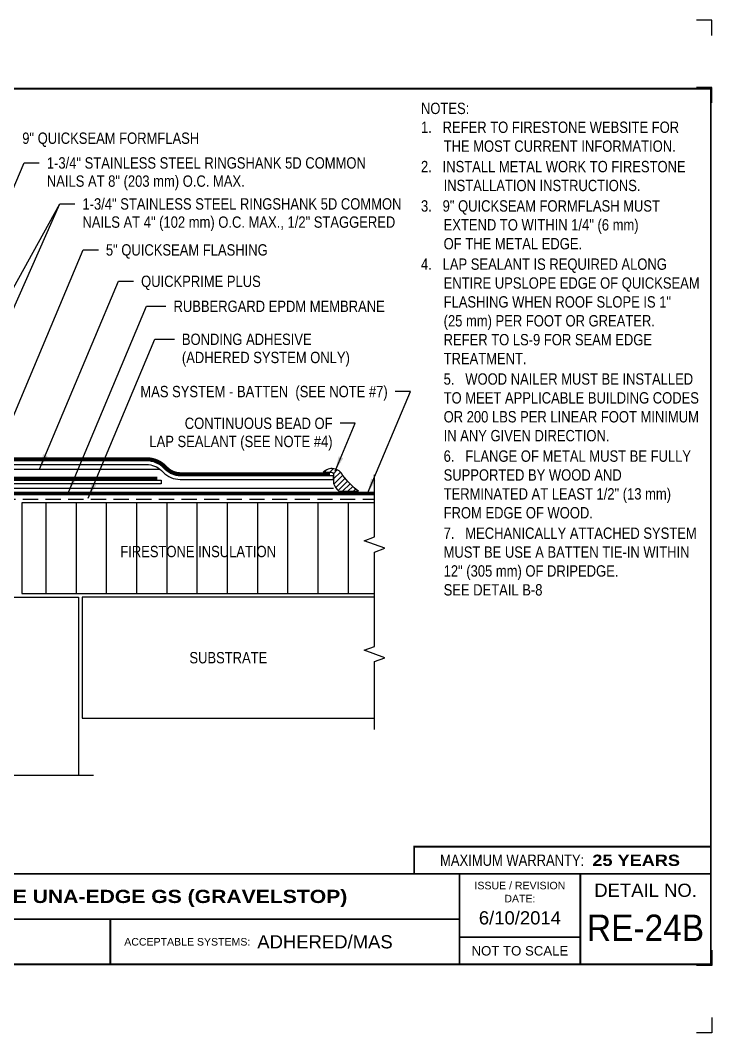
# Model space of a CAD drawing. Header units: inches. Extents: x 165.4 to 185.5, y -49.1 to -32.3.
# Drawn here: x 174.03 to 185.48, y -49.11 to -32.35 of the extents above; entities that cross this region are included whole.
import ezdxf
from ezdxf.enums import TextEntityAlignment as Align

# ---------------------------------------------------------------- set-up
doc = ezdxf.new("R2010")
doc.units = ezdxf.units.IN
doc.header["$MEASUREMENT"] = 0
doc.linetypes.add('HIDDEN', pattern=[0.375, 0.25, -0.125])
doc.layers.get('0').update_dxf_attribs({"linetype": 'CONTINUOUS'})
doc.layers.get('DEFPOINTS').update_dxf_attribs({"linetype": 'CONTINUOUS'})
for name, color, linetype in [('FSBP-ADHESIVE', 1, 'HIDDEN'), ('FSBP-ANNO-NOTE', 7, 'CONTINUOUS'), ('FSBP-INSULATION', 7, 'CONTINUOUS'), ('FSBP-MEMBRANE', 7, 'CONTINUOUS'), ('FSBP-SEALANTS', 1, 'CONTINUOUS'), ('FSBP-SUBSTRATE-GENERIC', 9, 'CONTINUOUS'), ('FSBP-TTLB', 7, 'CONTINUOUS'), ('FSBP-TTLB-BORDER', 7, 'CONTINUOUS'), ('FSBP-TTLB-TEXT', 7, 'CONTINUOUS'), ('FSBP-WALL-CURB', 9, 'CONTINUOUS')]:
    doc.layers.add(name, color=color, linetype=linetype)
doc.styles.add('FSBP_ARIAL', font='arial.ttf')
doc.styles.add('FSBP_ARIAL_BOLD', font='')
doc.styles.add('FSBP_ARIAL_NAR', font='ARIALN.TTF')
doc.styles.get('FSBP_ARIAL_BOLD').set_extended_font_data('Arial Black')
doc.linetypes.add('ZIGZAG', pattern='A,0.0001,-0.2,[131,ltypeshp.shx,S=0.2,R=0,X=-0.2,Y=0],-0.4,[131,ltypeshp.shx,S=0.2,R=180,X=0.2,Y=0],-0.2', length=0.8001)
doc.dimstyles.new('FSBP-LEADER', dxfattribs={"dimtxt": 0.1875, "dimasz": 0.25, "dimexe": 0.0625, "dimexo": 0.125, "dimgap": 0.125, "dimtad": 0, "dimtih": 1, "dimtoh": 1, "dimdec": 4, "dimzin": 0, "dimdsep": 46, "dimlunit": 4, "dimtxsty": 'FSBP_ARIAL_NAR', "dimcen": 0.09375, "dimclrd": 256, "dimclre": 256, "dimclrt": 256, "dimadec": 0, "dimazin": 0, "dimtfac": 1, "dimtdec": 4, "dimtofl": 0, "dimtmove": 0, "dimatfit": 3, "dimfxl": 1, "dimtolj": 1, "dimtzin": 0, "dimlwd": -1, "dimlwe": -1, "dimarcsym": 0})

# ---------------------------------------------------------------- blocks, each defined once
blk = doc.blocks.new('TTLB-EPDM_1')
at = {"layer": 'DEFPOINTS', "linetype": 'Continuous', "ltscale": 1.75}
for points in [[(20.01562500000003, 13.88083333333333), (20.01562500000003, 14.13083333333333), (19.76562500000003, 14.13083333333333)], [(20.01562500000003, -2.380833333333342), (20.01562500000003, -2.630833333333342), (19.76562500000003, -2.630833333333342)]]:
    blk.add_lwpolyline(points, dxfattribs=at)
at = {"layer": 'DEFPOINTS', "color": 1}
for points in [[(20.015625, 12.765625), (20.015625, 13.015625), (19.765625, 13.015625)], [(20.015625, -1.265625), (20.015625, -1.515625), (19.765625, -1.515625)]]:
    blk.add_lwpolyline(points, dxfattribs=at)
at = {"layer": 'FSBP-TTLB', "const_width": 0.03125}
blk.add_lwpolyline([(15.09028770518938, 0), (20, 0), (20, 0.4512598240669945), (15.09028770518938, 0.4512598240669945)], close=True, dxfattribs=at)
for points in [[(0, 0), (0, -1.5), (20, -1.5), (20, 0), (0, 0)], [(15.84028770518938, 0), (15.84028770518938, -1.5)], [(17.84110496735593, 0), (17.84110496735593, -1.5)], [(20, 0), (20, -1.5)], [(4.825208527206769, -0.75), (15.84028770518938, -0.75)], [(15.84028770518938, -1.048740175933006), (17.84110496735593, -1.048740175933006)]]:
    blk.add_lwpolyline(points, dxfattribs=at)
at = {"layer": 'FSBP-TTLB-BORDER', "const_width": 0.03125}
blk.add_lwpolyline([(20, 0), (20, 13), (0, 13), (0, 0)], dxfattribs=at)
at = {"layer": 'FSBP-TTLB-TEXT', "const_width": 0.03125}
blk.add_lwpolyline([(10.06152282927678, -0.75), (10.06152282927678, -1.5)], dxfattribs=at)
at = {"layer": 'FSBP-TTLB-TEXT', "style": 'FSBP_ARIAL_NAR'}
blk.add_text('MAXIMUM WARRANTY:', height=0.1875, dxfattribs=at).set_placement((17.90516569312837, 0.2256299120335257), align=Align.MIDDLE_RIGHT)
at = {"layer": 'FSBP-TTLB-TEXT', "style": 'FSBP_ARIAL'}
for s, height, p in [('ISSUE / REVISION', 0.125, (16.84069633627263, -0.1938496373466023)), ('DETAIL NO.', 0.21875, (18.92055248367797, -0.2724398367368792)), ('DATE:', 0.125, (16.84069633627263, -0.409973105348854)), ('NOT TO SCALE', 0.15625, (16.84069633627263, -1.274370087966503))]:
    blk.add_text(s, height=height, dxfattribs=at).set_placement(p, align=Align.MIDDLE_CENTER)
blk.add_text('ACCEPTABLE SYSTEMS:', height=0.125, dxfattribs=at).set_placement((10.29281281591562, -1.125), align=Align.MIDDLE_LEFT)
at = {"layer": 'FSBP-TTLB-TEXT'}
for tag, height, style, p in [('MAXIMUM_WARRANTY', 0.1875, 'FSBP_ARIAL_BOLD', (18.03987100774941, 0.2240244307510579)), ('ACCPT_SYSTEMS', 0.21875, 'FSBP_ARIAL', (12.49438170418193, -1.125))]:
    blk.add_attdef(tag, text='', height=height, dxfattribs=dict(at, style=style)).set_placement(p, align=Align.MIDDLE_LEFT)
for tag, height, style, p in [('DETAIL_DESCP_LINE_1', 0.21875, 'FSBP_ARIAL_BOLD', (10.33118450231211, -0.3736318192489421)), ('ISSUE_REV_DATE', 0.21875, 'FSBP_ARIAL', (16.84069633627263, -0.7282559425942452)), ('DETAIL_NUMBER', 0.4375, 'FSBP_ARIAL', (18.91941590748775, -0.8931630692489421))]:
    blk.add_attdef(tag, text='', height=height, dxfattribs=dict(at, style=style)).set_placement(p, align=Align.MIDDLE_CENTER)

msp = doc.modelspace()

# ---------------------------------------------------------------- hatches: boundary and pattern name
at = {"layer": 'FSBP-INSULATION'}
h = msp.add_hatch(dxfattribs=at)
h.set_pattern_fill('LINE', color=256, scale=4, angle=90, style=0)
h.set_pattern_definition([(90, (86.4638576494371, -35.64911692809381), (-0.5, 3.061515884555943e-17), [])])
h.paths.add_polyline_path([(179.8954806490611, -41.83681009315325), (179.895480649061, -41.08681009315323), (179.7237633103451, -41.02431009315325), (179.895480649061, -40.96181009315326), (179.8954806490611, -40.33681009315325), (174.0612128187302, -40.33681009315325), (174.0612128187302, -41.83681009315325)])
h.paths.add_polyline_path([(175.6410023444004, -41.28695078210277), (178.3156911233908, -41.28695078210277), (178.3156911233908, -40.99591650515871), (175.6410023444004, -40.99591650515871)], flags=24)
at = {"layer": 'FSBP-SEALANTS'}
h = msp.add_hatch(dxfattribs=at)
h.set_pattern_fill('ANSI31', color=256, scale=0.5, style=0)
h.set_pattern_definition([(45, (68.37733770107721, -36.05525609180409), (-0.04419417382415922, 0.04419417382415922), [])])
edge = h.paths.add_edge_path()
edge.add_arc((179.1794296444922, -39.87000113070928), 0.0416666666666714, 9.777068044058979e-12, 90, ccw=False)
edge.add_line((179.2210963111589, -39.87000113070928), (179.2210963111589, -40.01414430410352))
edge.add_arc((179.5036945468929, -39.9197523768887), 0.297945630549081, 198.4700702498158, 228.9237865523729)
edge.add_line((179.3079256923344, -40.14435459047558), (179.6304903380884, -40.14435459047558))
edge.add_arc((180.457988069699, -39.08405012731524), 1.344989981530899, 216.3237333162486, 232.030309438492, ccw=False)
edge.add_arc((179.1905443184298, -39.97657516628105), 0.2072866481197881, 27.53427878744802, 134.3446425460253)
edge.add_line((179.0456566078102, -39.82833446404261), (179.1794296444922, -39.82833446404261))

# ---------------------------------------------------------------- linework, layer by layer
at = {"layer": 'FSBP-ADHESIVE', "linetype": 'ZIGZAG', "ltscale": 0.17}
for p, q in [((173.3836731315262, -39.77596844547016), (176.348838309067, -39.77596844547016)), ((173.2459957681256, -40.09145584346258), (179.2210963111597, -40.09145584346118))]:
    msp.add_line(p, q, dxfattribs=at)
at = {"layer": 'FSBP-ADHESIVE', "linetype": 'HIDDEN'}
msp.add_line((172.5788218751921, -40.27431009315325), (179.8954806490611, -40.27431009315325), dxfattribs=at)
at = {"layer": 'FSBP-INSULATION', "linetype": 'Continuous'}
msp.add_lwpolyline([(179.8954806490611, -41.77583606157561), (179.895480649061, -41.15083606157561), (180.067197987777, -41.08833606157561), (179.7237633103451, -40.96333606157561), (179.895480649061, -40.90083606157561), (179.8954806490611, -39.86958606157561)], dxfattribs=at)
at = {"layer": 'FSBP-INSULATION'}
msp.add_lwpolyline([(179.8954806490611, -40.33681009315325), (174.0612128187302, -40.33681009315325), (174.0612128187302, -41.83681009315325), (179.8954806490611, -41.83681009315325)], dxfattribs=at)
at = {"layer": 'FSBP-MEMBRANE', "linetype": 'Continuous'}
for points, format in [([(179.1585963111596, -39.85833446404261, 0.06, 0.06, 0), (176.683267726853, -39.85833446404258, 0.06, 0.06, -0.198912367379657), (176.4605290907792, -39.76607310011634, 0.06, 0.06, 0), (176.4326990048893, -39.73824301422645, 0.06, 0.06, 0.1989123673796558), (176.1251075550732, -39.6108344640426, 0.06, 0.06, 0), (173.3670491587189, -39.61083446404259, 0.06, 0.06, -0.1989123673797552), (173.3210872179417, -39.59179640481971, 0.06, 0.06, 0), (173.3143105226451, -39.5850197095231, 0.06, 0.06, 0.1989123673796828), (173.1834957681256, -39.5308344640426, 0.06, 0.06, 0), (172.4296755238604, -39.53083446404259, 0.06, 0.06, 0), (172.037132048048, -39.53083446404259, 0.06, 0.06, 0.1989123673796205), (171.7295405982318, -39.65824301422642, 0.06, 0.06, 0), (171.7017105123419, -39.68607310011637, 0.06, 0.06, -0.1989123673796091), (171.4789718762681, -39.77833446404261, 0.06, 0.06, 0), (171.4025376420267, -39.77833446404261, 0.06, 0.06, 0), (171.1690423796009, -39.77833446404258, 0, 0, 0)], "xyseb"), ([(172.4296755238604, -39.62083446404259), (173.1834957681256, -39.62083446404259, -0.1989123673797157), (173.2506709123384, -39.64865931982988), (173.257447607635, -39.65543601512649, 0.19891236737969), (173.3670491587189, -39.70083446404259), (176.1251075550732, -39.70083446404259, -0.1989123673796599), (176.3690593945825, -39.80188262453323), (176.3968894804724, -39.82971271042315, 0.1989123673796594), (176.683267726853, -39.94833446404259), (179.2210963111596, -39.94833446404262), (179.2210963111597, -39.88833446404262), (176.683267726853, -39.88833446404259, -0.1989123673796472), (176.4393158873436, -39.78728630355195), (176.4114858014537, -39.75945621766204, 0.1989123673796559), (176.1251075550732, -39.64083446404259), (173.3670491587189, -39.64083446404259, -0.1989123673797181), (173.2998740145061, -39.6130096082553), (173.2930973192096, -39.6062329129587, 0.1989123673796886), (173.1834957681256, -39.56083446404259), (172.4296755238604, -39.56083446404259)], "xyb")]:
    msp.add_lwpolyline(points, format=format, dxfattribs=at)
at = {"layer": 'FSBP-MEMBRANE'}
msp.add_lwpolyline([(171.8057937299607, -39.80132315964051), (173.1230980550667, -39.80132315964051, -0.1720137752385181), (173.3645151875405, -39.8960272640403, 0.1702806065094326), (173.5294730612771, -39.96137948246377), (176.3664534729439, -39.96137948246377), (176.3664534729438, -40.02137948246376), (173.528336923546, -40.02137948246376, -0.1712663737704301), (173.3251994164558, -39.94135132105214, 0.1712663737703979), (173.1220619093656, -39.86132315964051), (171.8057937299607, -39.86132315964051)], format="xyb", close=True, dxfattribs=at)
at = {"layer": 'FSBP-MEMBRANE', "const_width": 0.06}
msp.add_lwpolyline([(176.3039534729438, -39.93137948246376), (173.5300890809307, -39.93137948246378, -0.1696533326793511), (173.3841730730829, -39.87336523553437, 0.1723256175910966), (173.1235859980494, -39.77132315964052), (171.8682937299607, -39.77132315964051)], format="xyb", dxfattribs=at)
msp.add_lwpolyline([(179.8954806490611, -40.18056009315325), (172.5788218751921, -40.18056009315325)], dxfattribs=at)
at = {"layer": 'FSBP-SEALANTS'}
msp.add_lwpolyline([(179.1794296444922, -39.82833446404261, -0.4142135623731262), (179.2210963111589, -39.87000113070928), (179.2210963111589, -40.01414430410352, 0.1336670492178047), (179.3079256923344, -40.14435459047558), (179.6304903380884, -40.14435459047558, -0.06864036284640221), (179.3743525242375, -39.88075085847522, 0.5030042638074234), (179.0456566078102, -39.82833446404261)], format="xyb", close=True, dxfattribs=at)
at = {"layer": 'FSBP-SUBSTRATE-GENERIC'}
for points in [[(179.8954806490611, -41.89931009315325), (175.0612128187302, -41.89931009315325), (175.0612128187302, -43.89931009315325), (179.8954806490611, -43.89931009315325)], [(179.8954806490611, -44.08833606157561), (179.895480649061, -42.96333606157561), (180.067197987777, -42.90083606157561), (179.7237633103451, -42.77583606157561), (179.895480649061, -42.71333606157561), (179.8954806490611, -41.77583606157561)]]:
    msp.add_lwpolyline(points, dxfattribs=at)
at = {"layer": 'FSBP-WALL-CURB', "linetype": 'Continuous'}
msp.add_lwpolyline([(170.4987128187301, -44.84529190837743), (170.4987128187302, -41.89931009315325), (174.9987128187302, -41.89931009315325), (174.9987128187301, -44.84529190837743)], dxfattribs=at)
at = {"layer": 'FSBP-WALL-CURB'}
msp.add_lwpolyline([(170.3112128187301, -44.84529190837743), (172.6549628187301, -44.84529190837743), (172.7174628187301, -45.01700924709335), (172.8424628187301, -44.6735745696615), (172.9049628187301, -44.84529190837743), (175.2487128187301, -44.84529190837743)], dxfattribs=at)

# ---------------------------------------------------------------- block references
ref = msp.add_blockref('TTLB-EPDM_1', (165.4627011304551, -46.47737117023258))
ref.add_attrib('DETAIL_DESCP_LINE_1', 'FIRESTONE UNA-EDGE GS (GRAVELSTOP)', dxfattribs={"layer": 'FSBP-TTLB-TEXT', "height": 0.21875, "style": 'FSBP_ARIAL_BOLD'}).set_placement((175.7938856327672, -46.85100298948152), align=Align.MIDDLE_CENTER)
ref.add_attrib('ACCPT_SYSTEMS', 'ADHERED/MAS', dxfattribs={"layer": 'FSBP-TTLB-TEXT', "height": 0.21875, "style": 'FSBP_ARIAL'}).set_placement((177.957082834637, -47.60237117023258), align=Align.MIDDLE_LEFT)
ref.add_attrib('ISSUE_REV_DATE', '6/10/2014', dxfattribs={"layer": 'FSBP-TTLB-TEXT', "height": 0.21875, "style": 'FSBP_ARIAL'}).set_placement((182.3033974667277, -47.20562711282682), align=Align.MIDDLE_CENTER)
ref.add_attrib('DETAIL_NUMBER', 'RE-24B', dxfattribs={"layer": 'FSBP-TTLB-TEXT', "height": 0.4375, "style": 'FSBP_ARIAL', "width": 0.90625}).set_placement((184.3821170379429, -47.37053423948152), align=Align.MIDDLE_CENTER)
ref.add_attrib('MAXIMUM_WARRANTY', '25 YEARS', dxfattribs={"layer": 'FSBP-TTLB-TEXT', "height": 0.1875, "style": 'FSBP_ARIAL_BOLD'}).set_placement((183.5025721382045, -46.25334673948152), align=Align.MIDDLE_LEFT)

# ---------------------------------------------------------------- texts
at = {"layer": 'FSBP-ANNO-NOTE', "style": 'FSBP_ARIAL_NAR'}
for s, p in [('9" QUICKSEAM FORMFLASH', (174.0673579762775, -34.29911923818975)), ('1-3/4" STAINLESS STEEL RINGSHANK 5D COMMON ', (174.4745165641437, -34.70869727278293)), ('NAILS AT 8" (203 mm) O.C. MAX.', (174.4745165641437, -35.00947852278293)), ('1-3/4" STAINLESS STEEL RINGSHANK 5D COMMON ', (175.0633094213185, -35.38711991637537)), ('NAILS AT 4" (102 mm) O.C. MAX., 1/2" STAGGERED', (175.0633094213185, -35.68790116637537)), ('5" QUICKSEAM FLASHING', (175.4516870901847, -36.1485300472388)), ('QUICKPRIME PLUS', (176.0339003573038, -36.66828642248122)), ('RUBBERGARD EPDM MEMBRANE', (176.5707434429102, -37.08190508371796)), ('BONDING ADHESIVE', (176.709279524977, -37.62827265151895)), ('(ADHERED SYSTEM ONLY)', (176.709279524977, -37.92905390151895))]:
    msp.add_text(s, height=0.1875, dxfattribs=at).set_placement(p, align=Align.MIDDLE_LEFT)
for s, p in [('MAS SYSTEM - BATTEN  (SEE NOTE #7)', (180.1153947845555, -38.49358370626918)), ('CONTINUOUS BEAD OF', (179.2026406356404, -39.01868170985244)), ('LAP SEALANT (SEE NOTE #4)', (179.2026406356404, -39.31946295985244))]:
    msp.add_text(s, height=0.1875, dxfattribs=at).set_placement(p, align=Align.MIDDLE_RIGHT)
for s, p in [('FIRESTONE INSULATION', (176.9783467338956, -41.14149759315325)), ('SUBSTRATE', (177.4783467338956, -42.89931009315325))]:
    msp.add_text(s, height=0.1875, dxfattribs=at).set_placement(p, align=Align.MIDDLE_CENTER)
at = {"layer": 'FSBP-ANNO-NOTE', "insert": (180.6661931246872, -33.71174617023258), "char_height": 0.1875, "attachment_point": 1, "style": 'FSBP_ARIAL_NAR'}
msp.add_mtext_dynamic_manual_height_columns('\\A1;\\pi-0.375,l0.375,t0.1875,0.375;NOTES:\\P1.   REFER TO FIRESTONE WEBSITE FOR THE MOST CURRENT INFORMATION.\\P{\\H0.083333x;\\P\\pt0.375;}2.   INSTALL METAL WORK TO FIRESTONE INSTALLATION INSTRUCTIONS.\\P{\\H0.083333x;\\P}3.   9" QUICKSEAM FORMFLASH MUST EXTEND TO WITHIN 1/4" (6 mm) \\P\\pi0;OF THE METAL EDGE.\\P\\pi-0.375;{\\H0.083333x; \\P\\ptz;}4.   LAP SEALANT IS REQUIRED ALONG ENTIRE UPSLOPE EDGE OF QUICKSEAM FLASHING WHEN ROOF SLOPE IS 1"\\P\\pi0;(25 mm) PER FOOT OR GREATER.  REFER TO LS-9 FOR SEAM EDGE TREATMENT.{\\H0.083333x;\\P\\pi-0.375;\\P}5.   WOOD NAILER MUST BE INSTALLED TO MEET APPLICABLE BUILDING CODES OR 200 LBS PER LINEAR FOOT MINIMUM IN ANY GIVEN DIRECTION.\\P\\pt0.375;{\\H0.083333x;\\P\\ptz;}6.   FLANGE OF METAL MUST BE FULLY SUPPORTED BY WOOD AND TERMINATED AT LEAST 1/2" (13 mm) FROM EDGE OF WOOD.{\\H0.083333x; \\P\\pi0,t0.375;\\P\\pi-0.375,tz;}7.   MECHANICALLY ATTACHED SYSTEM MUST BE USE A BATTEN TIE-IN WITHIN\\P\\pi0;12" (305 mm) OF DRIPEDGE.  \\PSEE DETAIL B-8', width=4.684911311762349, gutter_width=23.08110225731588, heights=[8.65452463927285], dxfattribs=at)

# ---------------------------------------------------------------- leaders
at = {"layer": 'FSBP-ANNO-NOTE'}
for points in [[(171.2734656068909, -41.33050140970823), (174.0995165641437, -34.70869727278293), (174.3495165641437, -34.70869727278293)], [(172.143229340535, -39.98480834686448), (174.6883094213185, -35.38711991637537), (174.9383094213185, -35.38711991637537)], [(172.143229340535, -39.98480834686448), (174.6883094213185, -35.38711991637537), (174.9383094213185, -35.38711991637537)], [(172.6505816122232, -39.98480834686448), (174.6883094213185, -35.38711991637537), (174.9383094213185, -35.38711991637537)], [(173.4894429069613, -39.92612724004289), (175.0766870901847, -36.1485300472388), (175.3266870901847, -36.1485300472388)], [(174.3531364119863, -39.77596844547016), (175.6589003573038, -36.66828642248122), (175.9089003573038, -36.66828642248122)], [(174.8369171028858, -40.14756109083905), (176.1250228528412, -37.08190508371796), (176.4457434429102, -37.08190508371796)], [(175.1589219401071, -40.25727810306426), (176.2635589349081, -37.62827265151895), (176.584279524977, -37.62827265151895)], [(179.781572927525, -40.18056009315326), (180.4903947845555, -38.49358370626918), (180.2403947845555, -38.49358370626918)], [(179.2443258604783, -39.81196164263244), (179.5776406356404, -39.01868170985244), (179.3276406356404, -39.01868170985244)]]:
    msp.add_leader(points, dimstyle='FSBP-LEADER', dxfattribs=at)

doc.saveas('drawing.dxf')
